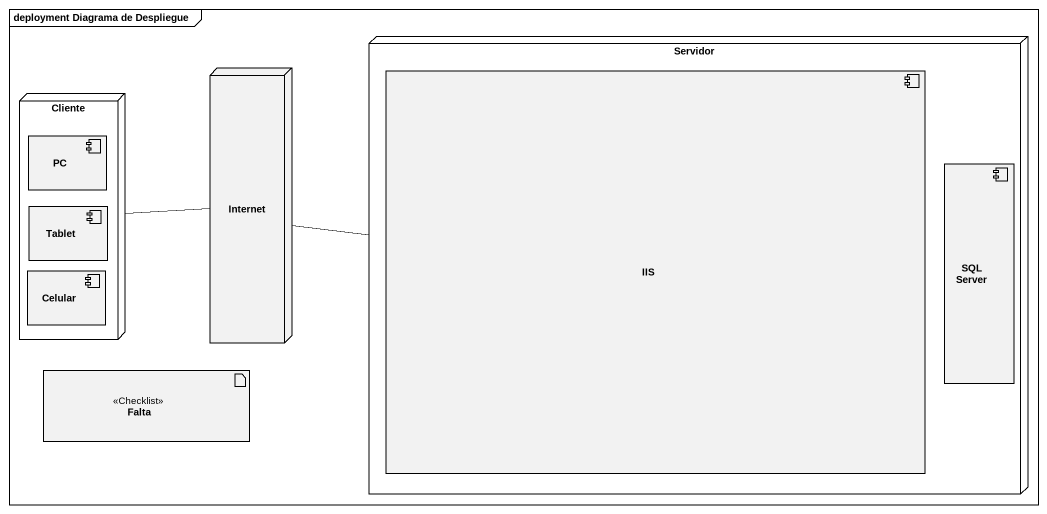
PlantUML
@startuml
mainframe deployment Diagrama de Despliegue
node Servidor {
  component IIS
  component "SQL Server" as SQL_Server
}
node Cliente {
  component PC
  component Tablet
  component Celular
}
node Internet
artifact Falta <<Checklist>>
Cliente -right- Internet
Internet -right- Servidor
@enduml
